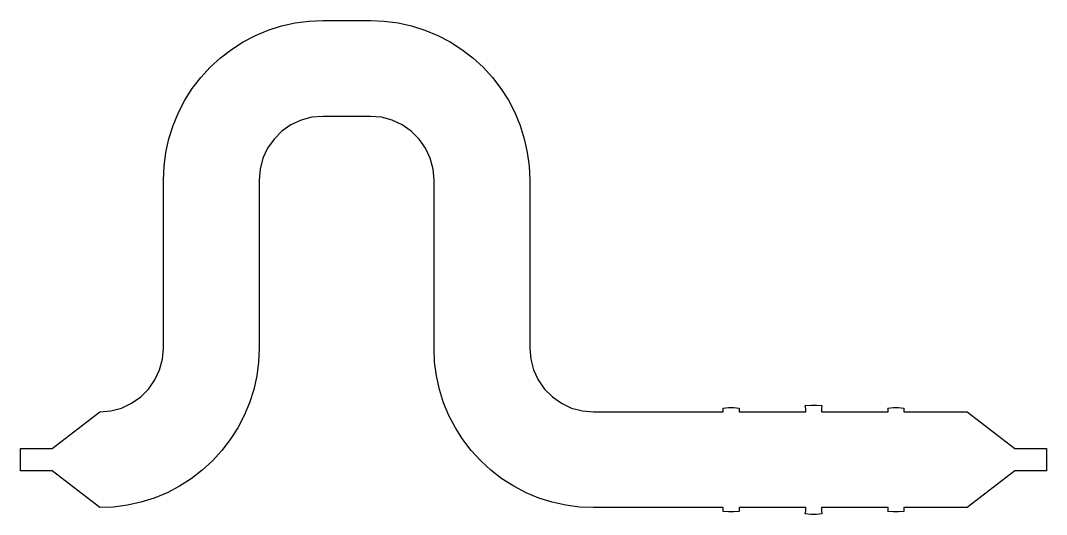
# Model space of a CAD drawing. Header units: millimetres. Extents: x 0.1 to 32.5, y 0.1 to 15.7.
import ezdxf

# ---------------------------------------------------------------- set-up
doc = ezdxf.new("R2010")
doc.units = ezdxf.units.MM
doc.layers.add('Thick_Metal', color=31, linetype='CONTINUOUS')

msp = doc.modelspace()

# ---------------------------------------------------------------- linework, layer by layer
at = {"layer": 'Thick_Metal'}
msp.add_lwpolyline([(27.9814, 0.31646), (27.9814, 0.21646), (27.98393, 0.19723), (27.81579, 0.18256), (27.64701, 0.18256), (27.47887, 0.19723), (27.4814, 0.21646), (27.4814, 0.31646), (25.38172, 0.31646), (25.38172, 0.21646), (25.39475, 0.11723), (25.21962, 0.10195), (25.04382, 0.10195), (24.86869, 0.11723), (24.88172, 0.21646), (24.88172, 0.31646), (22.78204, 0.31646), (22.78204, 0.21646), (22.78457, 0.19723), (22.61643, 0.18256), (22.44765, 0.18256), (22.27951, 0.19723), (22.28204, 0.21646), (22.28204, 0.31646), (18.18189, 0.31646), (17.74344, 0.3356), (17.30832, 0.39289), (16.87985, 0.48788), (16.46129, 0.61985), (16.05583, 0.7878), (15.66655, 0.99044), (15.2964, 1.22625), (14.94822, 1.49342), (14.62465, 1.78991), (14.32816, 2.11348), (14.06099, 2.46166), (13.82518, 2.8318), (13.62254, 3.22109), (13.45459, 3.62655), (13.32262, 4.04511), (13.22763, 4.47358), (13.17034, 4.9087), (13.1512, 5.34715), (13.1512, 10.64431), (13.12066, 10.99338), (13.02997, 11.33185), (12.88188, 11.64942), (12.6809, 11.93646), (12.43312, 12.18424), (12.14609, 12.38522), (11.82851, 12.53331), (11.49004, 12.624), (11.14097, 12.65454), (9.64092, 12.65454), (9.29185, 12.624), (8.95338, 12.53331), (8.63581, 12.38522), (8.34877, 12.18424), (8.10099, 11.93646), (7.90001, 11.64942), (7.75192, 11.33185), (7.66123, 10.99338), (7.63069, 10.64431), (7.63069, 5.34715), (7.61155, 4.9087), (7.55426, 4.47358), (7.45927, 4.04511), (7.3273, 3.62655), (7.15935, 3.22109), (6.95671, 2.8318), (6.7209, 2.46166), (6.45373, 2.11348), (6.15724, 1.78991), (5.83367, 1.49342), (5.48549, 1.22625), (5.11535, 0.99044), (4.72606, 0.7878), (4.3206, 0.61985), (3.90204, 0.48788), (3.47357, 0.39289), (3.03845, 0.3356), (2.6, 0.31646), (1.1, 1.47669), (0.1, 1.47669), (0.1, 2.17669), (1.1, 2.17669), (2.6, 3.33692), (2.94907, 3.36746), (3.28754, 3.45815), (3.60512, 3.60624), (3.89215, 3.80722), (4.13993, 4.055), (4.34091, 4.34203), (4.489, 4.65961), (4.57969, 4.99808), (4.61023, 5.34715), (4.61023, 10.64431), (4.62937, 11.08276), (4.68666, 11.51788), (4.78165, 11.94635), (4.91362, 12.36491), (5.08157, 12.77037), (5.28421, 13.15965), (5.52002, 13.5298), (5.78719, 13.87798), (6.08368, 14.20155), (6.40725, 14.49804), (6.75543, 14.76521), (7.12558, 15.00102), (7.51486, 15.20366), (7.92032, 15.37161), (8.33888, 15.50358), (8.76735, 15.59857), (9.20247, 15.65586), (9.64092, 15.675), (11.14097, 15.675), (11.57942, 15.65586), (12.01454, 15.59857), (12.44301, 15.50358), (12.86157, 15.37161), (13.26703, 15.20366), (13.65632, 15.00102), (14.02646, 14.76521), (14.37464, 14.49804), (14.69821, 14.20155), (14.9947, 13.87798), (15.26187, 13.5298), (15.49768, 13.15965), (15.70032, 12.77037), (15.86827, 12.36491), (16.00024, 11.94635), (16.09523, 11.51788), (16.15252, 11.08276), (16.17166, 10.64431), (16.17166, 5.34715), (16.2022, 4.99808), (16.29289, 4.65961), (16.44098, 4.34203), (16.64196, 4.055), (16.88974, 3.80722), (17.17678, 3.60624), (17.49435, 3.45815), (17.83282, 3.36746), (18.18189, 3.33692), (22.28204, 3.33692), (22.28204, 3.43692), (22.27951, 3.45615), (22.44765, 3.47082), (22.61643, 3.47082), (22.78457, 3.45615), (22.78204, 3.43692), (22.78204, 3.33692), (24.88172, 3.33692), (24.88172, 3.43692), (24.86869, 3.53615), (25.04382, 3.55143), (25.21962, 3.55143), (25.39475, 3.53615), (25.38172, 3.43692), (25.38172, 3.33692), (27.4814, 3.33692), (27.4814, 3.43692), (27.47887, 3.45615), (27.64701, 3.47082), (27.81579, 3.47082), (27.98393, 3.45615), (27.9814, 3.43692), (27.9814, 3.33692), (29.9814, 3.33692), (31.4814, 2.17669), (32.4814, 2.17669), (32.4814, 1.47669), (31.4814, 1.47669), (29.9814, 0.31646)], close=True, dxfattribs=at)

doc.saveas('drawing.dxf')
